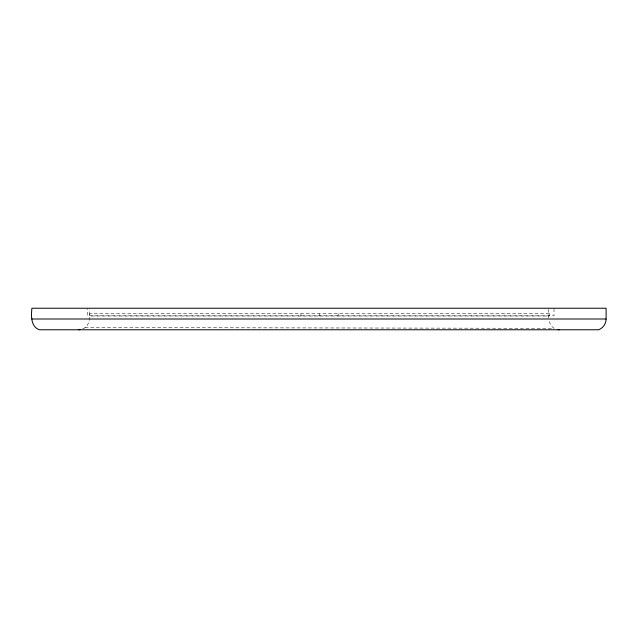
<?xml version="1.0" encoding="UTF-8"?>
<svg xmlns="http://www.w3.org/2000/svg" width="638" height="638" viewBox="0 0 638 638"><rect width="100%" height="100%" fill="white"/><g stroke="black" fill="none" stroke-linecap="round" stroke-linejoin="round"><path stroke-width="0.48" stroke-dasharray="3.19 2.39" d="M82.677 328.945C90.516 325.938 89.894 315.938 89.32 309.215M85.109 327.541L554.063 328.323L550.905 325.555L548.776 320.404M553.999 308.664L553.999 315.842L87.462 315.842L87.462 308.664M548.68 309.215L548.68 319M338.172 313.76L338.172 315.985M319.566 313.76L319.566 315.985M300.969 313.76L300.969 315.985M549.278 313.76L89.862 313.76L89.862 315.985L549.278 315.985L549.278 313.76"/><path stroke-width="0.96" d="M606.1 319C606.148 323.689 603.03 328.171 598.627 329.766L39.373 329.766C30.632 326.768 31.126 315.547 31.9 308.234L606.1 308.234L606.1 319L31.9 319M78.554 329.766L79.957 329.671M558.043 329.671L559.446 329.766"/></g></svg>
